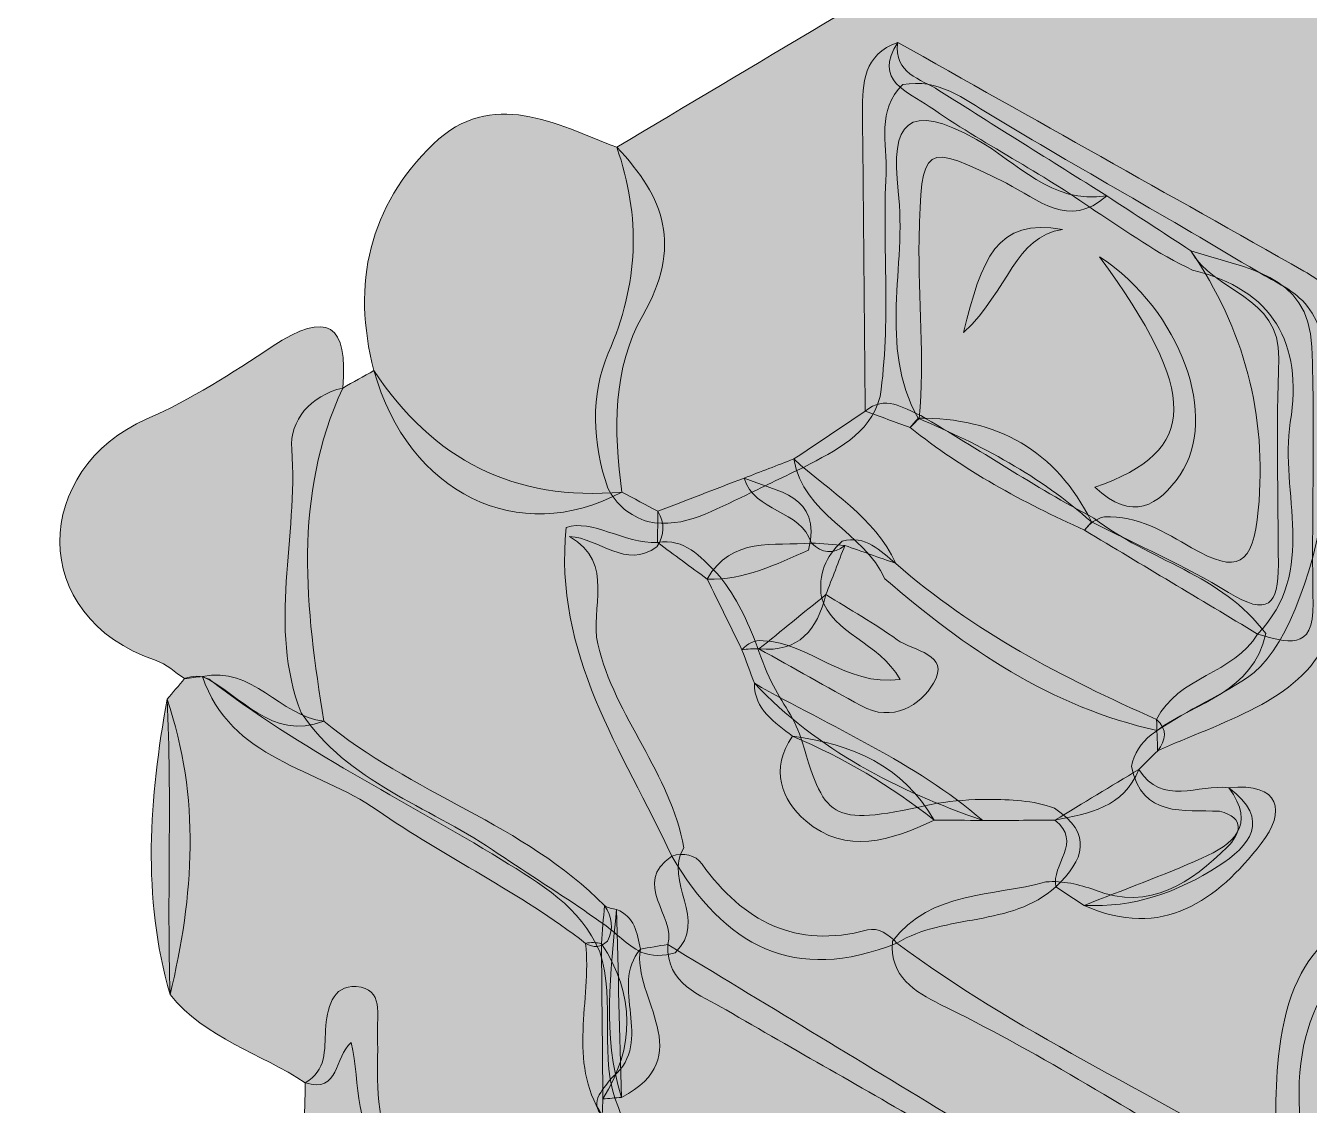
# Model space of a CAD drawing. Header units: inches. Extents: x -8 to 10100, y -1893 to 1161.
# Drawn here: x 98.1 to 178.9, y 731.9 to 799.9 of the extents above; entities that cross this region are included whole.
import ezdxf

# ---------------------------------------------------------------- set-up
doc = ezdxf.new("R2010")
doc.units = ezdxf.units.IN
doc.header["$MEASUREMENT"] = 0
doc.layers.add('Layer 1', color=7, linetype='Continuous')

# ---------------------------------------------------------------- blocks, each defined once
blk = doc.blocks.new('block 149')
at = {"layer": 'Layer 1', "true_color": 0xd4dceb}
h = blk.add_hatch(color=254, dxfattribs=at)
h.dxf.hatch_style = 2
edge = h.paths.add_edge_path()
edge.add_spline(control_points=[(302.448, 729.06), (293.366, 736.047), (282.854, 740.626), (273.077, 746.444), (258.015, 755.405), (242.765, 764.051), (227.581, 772.806), (207.382, 784.453), (187.171, 796.08), (166.961, 807.709), (165.139, 808.757), (163.394, 809.125), (161.362, 807.888), (152.71, 802.618), (143.986, 797.469), (135.288, 792.276), (136.833, 787.884), (136.658, 783.671), (134.759, 779.314), (133.611, 776.681), (133.763, 773.657), (134.724, 770.814), (135.253, 769.746), (136.109, 769.068), (137.232, 768.707), (139.585, 768.216), (141.464, 769.491), (143.45, 770.378), (144.658, 770.976), (145.878, 771.553), (147.097, 772.139), (149.067, 773.212), (151.198, 774.115), (151.876, 776.578), (152.561, 781.241), (152.017, 785.938), (152.251, 790.612), (152.346, 792.517), (151.616, 794.621), (153.308, 796.219), (155.518, 796.649), (157.163, 795.31), (158.822, 794.313), (164.411, 790.953), (170.11, 787.784), (175.696, 784.422), (176.777, 783.772), (177.981, 783.28), (178.796, 782.257), (182.215, 777.959), (179.584, 761.878), (175.024, 758.885), (173.051, 757.59), (170.867, 756.664), (168.947, 755.283), (168.305, 754.756), (167.851, 754.113), (167.707, 753.28), (168.387, 750.021), (170.988, 750.573), (173.248, 750.46), (174.934, 750.064), (174.542, 748.994), (173.752, 748.226), (171.441, 745.976), (168.916, 744.133), (165.39, 745.511), (164.393, 745.85), (163.385, 746.109), (162.318, 746.012), (158.976, 745.076), (155.111, 745.484), (152.647, 742.274), (152.466, 740.054), (154.078, 739.083), (155.665, 738.304), (161.613, 735.385), (167.235, 731.918), (172.848, 728.425), (174.21, 727.577), (175.678, 726.756), (177.301, 727.966), (178.105, 729.033), (178.36, 730.301), (178.292, 731.566), (177.925, 738.417), (181.018, 742.548), (187.786, 743.869), (188.221, 744.23), (188.539, 744.678), (188.752, 745.2), (189.5, 747.56), (189.078, 749.851), (188.208, 752.072), (186.722, 755.863), (186.837, 759.473), (189.229, 762.874), (190.102, 764.345), (191.171, 765.565), (193.012, 765.792), (193.915, 765.863), (194.816, 765.925), (195.71, 765.773), (203.479, 764.455), (204.761, 762.292), (202.048, 755.081), (201.701, 752.817), (201.724, 750.512), (201.255, 748.266), (202.372, 744.209), (199.867, 742.878), (196.611, 742.106), (197.615, 736.643), (203.084, 735.971), (206.398, 732.977), (206.94, 732.874), (207.477, 732.889), (208.015, 733.004), (212.056, 735.698), (217.008, 734.92), (221.352, 736.484), (223.075, 737.141), (224.382, 738.271), (225.269, 739.886), (227.731, 746.332), (225.614, 753.122), (226.749, 759.652), (231.3, 761.71), (233.378, 757.555), (236.406, 755.804), (237.228, 755.161), (238.146, 754.722), (239.153, 754.467), (252.919, 748.274), (256.05, 742.115), (252.96, 727.412), (252.725, 726.293), (252.398, 725.235), (251.475, 724.627), (245.741, 720.851), (239.89, 717.267), (233.568, 714.538), (232.735, 714.179), (231.787, 714.668), (230.885, 714.654), (230.351, 714.645), (229.831, 714.551), (229.322, 714.393), (223.751, 710.823), (218.977, 706.189), (213.496, 702.489), (212.473, 701.798), (211.455, 700.981), (211.565, 699.498), (214.608, 695.47), (218.866, 693.479), (223.616, 692.313), (225.8, 693.063), (225.153, 694.334), (224.187, 695.615), (223.034, 697.143), (221.361, 698.078), (219.798, 699.221), (227.628, 699.593), (232.031, 691.896), (239.342, 691.224), (245.933, 693.432), (251.604, 697.432), (257.459, 700.961), (270.492, 708.815), (283.622, 716.498), (296.749, 724.19), (298.943, 725.475), (301.179, 726.699), (302.448, 729.06)], knot_values=[0, 0, 0, 0, 1, 1, 1, 2, 2, 2, 3, 3, 3, 4, 4, 4, 5, 5, 5, 6, 6, 6, 7, 7, 7, 8, 8, 8, 9, 9, 9, 10, 10, 10, 11, 11, 11, 12, 12, 12, 13, 13, 13, 14, 14, 14, 15, 15, 15, 16, 16, 16, 17, 17, 17, 18, 18, 18, 19, 19, 19, 20, 20, 20, 21, 21, 21, 22, 22, 22, 23, 23, 23, 24, 24, 24, 25, 25, 25, 26, 26, 26, 27, 27, 27, 28, 28, 28, 29, 29, 29, 30, 30, 30, 31, 31, 31, 32, 32, 32, 33, 33, 33, 34, 34, 34, 35, 35, 35, 36, 36, 36, 37, 37, 37, 38, 38, 38, 39, 39, 39, 40, 40, 40, 41, 41, 41, 42, 42, 42, 43, 43, 43, 44, 44, 44, 45, 45, 45, 46, 46, 46, 47, 47, 47, 48, 48, 48, 49, 49, 49, 50, 50, 50, 51, 51, 51, 52, 52, 52, 53, 53, 53, 54, 54, 54, 55, 55, 55, 56, 56, 56, 57, 57, 57, 58, 58, 58, 58], degree=3, periodic=1)
at = {"layer": 'Layer 1', "true_color": 0xc2c4c5}
h = blk.add_hatch(color=9, dxfattribs=at)
h.dxf.hatch_style = 2
edge = h.paths.add_edge_path()
edge.add_spline(control_points=[(166.149, 789.218), (162.626, 791.429), (159.095, 793.626), (155.585, 795.857), (154.426, 796.594), (152.721, 796.905), (152.988, 798.882), (150.861, 798.113), (150.745, 796.338), (150.764, 794.476), (150.829, 788.202), (150.882, 781.927), (150.94, 775.653), (151.886, 775.313), (152.83, 774.973), (153.775, 774.633), (153.963, 774.824), (154.151, 775.014), (154.342, 775.203), (154.701, 778.962), (154.251, 782.722), (154.336, 786.486), (154.474, 792.553), (154.572, 792.627), (159.828, 790.008), (161.806, 789.022), (163.746, 787.071), (166.149, 789.218)], knot_values=[0, 0, 0, 0, 1, 1, 1, 2, 2, 2, 3, 3, 3, 4, 4, 4, 5, 5, 5, 6, 6, 6, 7, 7, 7, 8, 8, 8, 9, 9, 9, 9], degree=3, periodic=1)
at = {"layer": 'Layer 1', "true_color": 0x8d9092}
h = blk.add_hatch(color=252, dxfattribs=at)
h.dxf.hatch_style = 2
edge = h.paths.add_edge_path()
edge.add_spline(control_points=[(169.288, 756.24), (169.311, 755.581), (169.334, 754.922), (169.357, 754.263), (173.267, 756.067), (178.425, 757.447), (179.93, 761.174), (182.511, 767.566), (181.134, 774.773), (180.906, 781.647), (180.863, 782.973), (179.702, 783.842), (178.567, 784.483), (170.045, 789.29), (161.515, 794.084), (152.988, 798.882), (151.406, 796.444), (153.657, 795.762), (154.975, 794.844), (158.346, 792.496), (162.053, 790.669), (165.401, 788.274), (167.431, 786.992), (169.358, 785.539), (171.561, 784.544), (176.635, 783.292), (178.503, 779.972), (177.713, 774.962), (177.012, 770.518), (179.505, 765.58), (175.651, 761.624), (174.153, 759.094), (170.628, 758.958), (169.288, 756.24)], knot_values=[0, 0, 0, 0, 1, 1, 1, 2, 2, 2, 3, 3, 3, 4, 4, 4, 5, 5, 5, 6, 6, 6, 7, 7, 7, 8, 8, 8, 9, 9, 9, 10, 10, 10, 11, 11, 11, 11], degree=3, periodic=1)
at = {"layer": 'Layer 1', "true_color": 0x321810}
h = blk.add_hatch(color=28, dxfattribs=at)
h.dxf.hatch_style = 2
edge = h.paths.add_edge_path()
edge.add_spline(control_points=[(119.998, 778.215), (122.148, 770.476), (129.102, 767.069), (135.62, 770.561), (135.076, 774.393), (135.052, 778.432), (136.926, 781.683), (139.421, 786.014), (138.311, 789.131), (135.288, 792.276), (131.451, 793.744), (127.435, 796.034), (123.734, 792.481), (119.7, 788.608), (118.572, 783.671), (119.998, 778.215)], knot_values=[0, 0, 0, 0, 1, 1, 1, 2, 2, 2, 3, 3, 3, 4, 4, 4, 5, 5, 5, 5], degree=3, periodic=1)
at = {"layer": 'Layer 1', "true_color": 0xebf0f2}
h = blk.add_hatch(color=7, dxfattribs=at)
h.dxf.hatch_style = 2
edge = h.paths.add_edge_path()
edge.add_spline(control_points=[(154.266, 775.216), (158.207, 773.539), (161.975, 771.574), (165.188, 768.679), (168.077, 767.22), (171.074, 765.935), (173.821, 764.244), (176.303, 762.716), (176.979, 763.443), (176.96, 766.008), (176.926, 770.332), (176.845, 774.66), (176.981, 778.98), (177.107, 782.949), (172.849, 783.143), (171.455, 785.757), (169.686, 786.91), (167.917, 788.064), (166.148, 789.218), (162.675, 788.647), (160.495, 791.347), (157.939, 792.775), (153.588, 795.205), (152.515, 793.832), (153.02, 789.519), (153.577, 784.763), (151.721, 779.798), (154.266, 775.216)], knot_values=[0, 0, 0, 0, 1, 1, 1, 2, 2, 2, 3, 3, 3, 4, 4, 4, 5, 5, 5, 6, 6, 6, 7, 7, 7, 8, 8, 8, 9, 9, 9, 9], degree=3, periodic=1)
at = {"layer": 'Layer 1', "true_color": 0x9cb2b8}
h = blk.add_hatch(color=253, dxfattribs=at)
h.dxf.hatch_style = 2
edge = h.paths.add_edge_path()
edge.add_spline(control_points=[(163.371, 787.103), (159.203, 787.866), (158.261, 785.22), (157.137, 780.601), (160.013, 783.328), (160.355, 786.632), (163.371, 787.103)], knot_values=[0, 0, 0, 0, 1, 1, 1, 2, 2, 2, 2], degree=3, periodic=1)
at = {"layer": 'Layer 1', "true_color": 0xc2c4c5}
h = blk.add_hatch(color=9, dxfattribs=at)
h.dxf.hatch_style = 2
edge = h.paths.add_edge_path()
edge.add_spline(control_points=[(175.651, 761.624), (177.45, 761.114), (179.21, 760.437), (179.148, 763.558), (179.041, 768.937), (179.279, 774.326), (179.068, 779.699), (178.881, 784.427), (174.717, 784.635), (171.455, 785.757), (174.79, 780.813), (176.263, 775.49), (175.694, 769.428), (175.366, 765.923), (174.402, 765.374), (171.493, 767.058), (169.814, 768.03), (168.092, 769.086), (166.003, 769.006), (165.471, 768.892), (165.061, 768.598), (164.755, 768.155), (168.387, 765.978), (172.019, 763.801), (175.651, 761.624)], knot_values=[0, 0, 0, 0, 1, 1, 1, 2, 2, 2, 3, 3, 3, 4, 4, 4, 5, 5, 5, 6, 6, 6, 7, 7, 7, 8, 8, 8, 8], degree=3, periodic=1)
at = {"layer": 'Layer 1', "true_color": 0x96aab2}
h = blk.add_hatch(color=253, dxfattribs=at)
h.dxf.hatch_style = 2
edge = h.paths.add_edge_path()
edge.add_spline(control_points=[(165.702, 785.383), (171.953, 776.81), (172.019, 773.164), (165.41, 770.873), (167.761, 768.65), (169.426, 769.707), (170.77, 771.653), (173.244, 775.235), (170.841, 781.978), (165.702, 785.383)], knot_values=[0, 0, 0, 0, 1, 1, 1, 2, 2, 2, 3, 3, 3, 3], degree=3, periodic=1)
at = {"layer": 'Layer 1', "true_color": 0xd1d9e7}
h = blk.add_hatch(color=254, dxfattribs=at)
h.dxf.hatch_style = 2
edge = h.paths.add_edge_path()
edge.add_spline(control_points=[(116.848, 756.138), (115.685, 763.218), (114.874, 770.278), (118.031, 777.114), (118.399, 781.126), (117.073, 782.04), (113.593, 779.725), (111.066, 778.043), (108.465, 776.383), (105.697, 775.171), (98.53, 772.03), (98.062, 762.736), (106.283, 759.955), (106.933, 759.734), (107.478, 759.203), (108.072, 758.816), (108.449, 758.862), (108.826, 758.908), (109.203, 758.955), (111.67, 757.793), (113.486, 754.87), (116.848, 756.138)], knot_values=[0, 0, 0, 0, 1, 1, 1, 2, 2, 2, 3, 3, 3, 4, 4, 4, 5, 5, 5, 6, 6, 6, 7, 7, 7, 7], degree=3, periodic=1)
at = {"layer": 'Layer 1', "true_color": 0xe2d6e1}
h = blk.add_hatch(color=254, dxfattribs=at)
h.dxf.hatch_style = 2
edge = h.paths.add_edge_path()
edge.add_spline(control_points=[(137.872, 769.35), (137.121, 769.754), (136.37, 770.158), (135.62, 770.561), (128.865, 769.954), (123.7, 772.591), (119.998, 778.215), (119.342, 777.848), (118.687, 777.481), (118.031, 777.114), (115.986, 776.636), (114.68, 775.091), (114.821, 773.262), (115.248, 767.728), (113.269, 762.106), (115.421, 756.654), (118.351, 752.285), (123.375, 750.797), (127.469, 748.032), (129.384, 746.739), (131.346, 745.499), (133.261, 744.204), (133.653, 743.907), (134.065, 743.633), (134.471, 743.356), (135.25, 742.776), (135.935, 742.063), (136.806, 741.598), (137.518, 741.332), (138.236, 741.314), (138.959, 741.552), (141.126, 743.589), (138.189, 746.047), (139.51, 748.161), (138.697, 752.851), (135.177, 756.382), (134.091, 761.007), (133.575, 763.206), (135.245, 766.04), (132.315, 767.775), (134.197, 767.647), (135.854, 765.683), (137.822, 767.114), (138.289, 767.851), (138.345, 768.595), (137.872, 769.35)], knot_values=[0, 0, 0, 0, 1, 1, 1, 2, 2, 2, 3, 3, 3, 4, 4, 4, 5, 5, 5, 6, 6, 6, 7, 7, 7, 8, 8, 8, 9, 9, 9, 10, 10, 10, 11, 11, 11, 12, 12, 12, 13, 13, 13, 14, 14, 14, 15, 15, 15, 15], degree=3, periodic=1)
at = {"layer": 'Layer 1', "true_color": 0x545655}
h = blk.add_hatch(color=251, dxfattribs=at)
h.dxf.hatch_style = 2
edge = h.paths.add_edge_path()
edge.add_spline(control_points=[(150.941, 775.653), (149.439, 774.651), (147.938, 773.648), (146.437, 772.646), (147.035, 769.126), (150.845, 768.059), (152.183, 765.1), (157.232, 760.732), (162.644, 757.014), (169.316, 755.552), (171.805, 757.349), (175.366, 757.948), (176.161, 761.651), (173.432, 765.379), (168.783, 766.245), (165.343, 768.914), (161.602, 770.886), (158.094, 773.254), (154.44, 775.381), (153.306, 775.865), (152.193, 776.703), (150.941, 775.653)], knot_values=[0, 0, 0, 0, 1, 1, 1, 2, 2, 2, 3, 3, 3, 4, 4, 4, 5, 5, 5, 6, 6, 6, 7, 7, 7, 7], degree=3, periodic=1)
at = {"layer": 'Layer 1', "true_color": 0xc2c4c5}
h = blk.add_hatch(color=9, dxfattribs=at)
h.dxf.hatch_style = 2
edge = h.paths.add_edge_path()
edge.add_spline(control_points=[(153.775, 774.633), (157.116, 771.933), (160.863, 769.922), (164.755, 768.155), (164.901, 768.329), (165.045, 768.505), (165.189, 768.681), (162.955, 773.211), (159.233, 775.255), (154.266, 775.216), (154.104, 775.02), (153.941, 774.826), (153.775, 774.633)], knot_values=[0, 0, 0, 0, 1, 1, 1, 2, 2, 2, 3, 3, 3, 4, 4, 4, 4], degree=3, periodic=1)
at = {"layer": 'Layer 1', "true_color": 0x6a6a69}
h = blk.add_hatch(color=251, dxfattribs=at)
h.dxf.hatch_style = 2
edge = h.paths.add_edge_path()
edge.add_spline(control_points=[(143.313, 771.442), (143.945, 769.272), (146.875, 769.482), (147.548, 767.354), (148.208, 766.711), (148.908, 766.615), (149.657, 767.203), (150.729, 766.824), (151.802, 766.446), (152.874, 766.068), (151.51, 769.025), (148.713, 770.58), (146.437, 772.646), (145.396, 772.245), (144.354, 771.844), (143.313, 771.442)], knot_values=[0, 0, 0, 0, 1, 1, 1, 2, 2, 2, 3, 3, 3, 4, 4, 4, 5, 5, 5, 5], degree=3, periodic=1)
at = {"layer": 'Layer 1', "true_color": 0xa09f9e}
h = blk.add_hatch(color=253, dxfattribs=at)
h.dxf.hatch_style = 2
edge = h.paths.add_edge_path()
edge.add_spline(control_points=[(137.862, 767.377), (138.905, 766.612), (139.949, 765.846), (140.992, 765.081), (143.308, 765.02), (145.324, 766.001), (147.363, 766.914), (148.246, 770.419), (145.367, 770.562), (143.313, 771.442), (141.498, 770.745), (139.684, 770.048), (137.871, 769.351), (137.869, 768.692), (137.865, 768.035), (137.862, 767.377)], knot_values=[0, 0, 0, 0, 1, 1, 1, 2, 2, 2, 3, 3, 3, 4, 4, 4, 5, 5, 5, 5], degree=3, periodic=1)
at = {"layer": 'Layer 1', "true_color": 0xf2e9f0}
h = blk.add_hatch(color=7, dxfattribs=at)
h.dxf.hatch_style = 2
edge = h.paths.add_edge_path()
edge.add_spline(control_points=[(138.762, 747.635), (142.017, 742.012), (146.492, 739.545), (152.93, 742.165), (156.026, 744.03), (160.092, 743.148), (162.946, 745.698), (164.702, 747.381), (165.327, 749.042), (162.854, 750.648), (161.506, 751.166), (160.092, 751.195), (158.675, 751.205), (157.606, 751.211), (156.539, 751.134), (155.485, 750.966), (148.872, 749.535), (148.462, 749.72), (146.969, 754.83), (146.595, 756.224), (145.651, 757.326), (145.039, 758.599), (144.631, 759.427), (144.319, 760.294), (144.011, 761.165), (143.415, 762.725), (142.671, 764.2), (141.579, 765.483), (140.528, 766.48), (139.582, 767.693), (137.862, 767.377), (135.696, 767.333), (133.726, 768.875), (132.112, 768.341), (131.268, 760.389), (135.665, 754.243), (138.762, 747.635)], knot_values=[0, 0, 0, 0, 1, 1, 1, 2, 2, 2, 3, 3, 3, 4, 4, 4, 5, 5, 5, 6, 6, 6, 7, 7, 7, 8, 8, 8, 9, 9, 9, 10, 10, 10, 11, 11, 11, 12, 12, 12, 12], degree=3, periodic=1)
at = {"layer": 'Layer 1', "true_color": 0xe3bd84}
h = blk.add_hatch(color=31, dxfattribs=at)
h.dxf.hatch_style = 2
edge = h.paths.add_edge_path()
edge.add_spline(control_points=[(149.657, 767.203), (148.954, 767.253), (148.25, 767.303), (147.547, 767.354), (145.173, 767.143), (142.5, 767.789), (140.992, 765.081), (141.718, 763.6), (142.444, 762.119), (143.17, 760.638), (143.528, 760.683), (143.887, 760.7), (144.248, 760.687), (146.773, 760.444), (147.917, 761.905), (148.463, 764.104), (148.861, 765.137), (149.259, 766.17), (149.657, 767.203)], knot_values=[0, 0, 0, 0, 1, 1, 1, 2, 2, 2, 3, 3, 3, 4, 4, 4, 5, 5, 5, 6, 6, 6, 6], degree=3, periodic=1)
at = {"layer": 'Layer 1', "true_color": 0xa1a3a2}
h = blk.add_hatch(color=253, dxfattribs=at)
h.dxf.hatch_style = 2
edge = h.paths.add_edge_path()
edge.add_spline(control_points=[(169.288, 756.24), (163.423, 758.858), (157.731, 761.766), (152.873, 766.067), (151.873, 766.849), (150.976, 767.881), (149.481, 767.466), (148.435, 766.519), (147.972, 765.356), (148.18, 763.944), (148.915, 761.566), (151.752, 761.203), (153.14, 758.762), (149.664, 758.311), (147.424, 761.106), (144.509, 761.203), (143.967, 761.242), (143.525, 761.041), (143.17, 760.637), (143.434, 759.932), (143.697, 759.227), (143.96, 758.522), (147.96, 754.321), (152.945, 751.759), (158.341, 749.882), (159.856, 749.888), (161.371, 749.894), (162.886, 749.9), (165.032, 750.333), (167.22, 750.697), (168.175, 753.099), (168.569, 753.487), (168.963, 753.875), (169.358, 754.263), (169.887, 754.941), (169.991, 755.605), (169.288, 756.24)], knot_values=[0, 0, 0, 0, 1, 1, 1, 2, 2, 2, 3, 3, 3, 4, 4, 4, 5, 5, 5, 6, 6, 6, 7, 7, 7, 8, 8, 8, 9, 9, 9, 10, 10, 10, 11, 11, 11, 12, 12, 12, 12], degree=3, periodic=1)
at = {"layer": 'Layer 1', "true_color": 0x8a8b8c}
h = blk.add_hatch(color=252, dxfattribs=at)
h.dxf.hatch_style = 2
edge = h.paths.add_edge_path()
edge.add_spline(control_points=[(148.463, 764.104), (147.057, 762.965), (145.652, 761.826), (144.247, 760.687), (146.385, 759.495), (148.52, 758.301), (150.66, 757.113), (152.668, 755.998), (154.444, 757.167), (155.242, 758.52), (156.34, 760.383), (153.951, 760.542), (152.945, 761.266), (151.512, 762.297), (149.962, 763.166), (148.463, 764.104)], knot_values=[0, 0, 0, 0, 1, 1, 1, 2, 2, 2, 3, 3, 3, 4, 4, 4, 5, 5, 5, 5], degree=3, periodic=1)
at = {"layer": 'Layer 1', "true_color": 0x395f6f}
h = blk.add_hatch(color=157, dxfattribs=at)
h.dxf.hatch_style = 2
edge = h.paths.add_edge_path()
edge.add_spline(control_points=[(116.848, 756.138), (114.069, 756.451), (112.348, 759.635), (109.203, 758.954), (110.948, 753.697), (116.442, 753.155), (120.2, 750.533), (124.435, 747.577), (129.206, 745.356), (133.326, 742.145), (133.823, 741.841), (134.285, 741.888), (134.71, 742.288), (135.092, 743.071), (135.018, 743.814), (134.513, 744.52), (129.476, 749.687), (122.286, 751.581), (116.848, 756.138)], knot_values=[0, 0, 0, 0, 1, 1, 1, 2, 2, 2, 3, 3, 3, 4, 4, 4, 5, 5, 5, 6, 6, 6, 6], degree=3, periodic=1)
at = {"layer": 'Layer 1', "true_color": 0x294f5f}
h = blk.add_hatch(color=139, dxfattribs=at)
h.dxf.hatch_style = 2
edge = h.paths.add_edge_path()
edge.add_spline(control_points=[(107.157, 738.916), (109.4, 736.153), (112.842, 735.231), (115.671, 733.367), (117.856, 732.658), (117.485, 735.019), (118.57, 735.894), (119.204, 733.252), (118.573, 730.299), (121.111, 728.482), (122.843, 727.477), (124.533, 726.404), (126.278, 725.439), (128.547, 724.185), (130.978, 723.128), (133.396, 725.04), (135.595, 726.779), (136.46, 729.042), (135.394, 731.81), (134.072, 734.963), (135.271, 738.426), (134.215, 741.613), (133, 744.454), (130.493, 745.909), (128.017, 747.424), (121.873, 751.185), (115.353, 754.338), (109.621, 758.772), (109.112, 759.004), (108.595, 759.027), (108.072, 758.816), (107.704, 758.381), (107.336, 757.947), (106.968, 757.512), (107.287, 751.316), (106.957, 745.113), (107.157, 738.916)], knot_values=[0, 0, 0, 0, 1, 1, 1, 2, 2, 2, 3, 3, 3, 4, 4, 4, 5, 5, 5, 6, 6, 6, 7, 7, 7, 8, 8, 8, 9, 9, 9, 10, 10, 10, 11, 11, 11, 12, 12, 12, 12], degree=3, periodic=1)
at = {"layer": 'Layer 1', "true_color": 0x888b8c}
h = blk.add_hatch(color=252, dxfattribs=at)
h.dxf.hatch_style = 2
edge = h.paths.add_edge_path()
edge.add_spline(control_points=[(146.359, 755.184), (149.571, 753.833), (152.541, 752.073), (155.274, 749.912), (156.297, 749.902), (157.319, 749.892), (158.342, 749.882), (154.037, 753.576), (148.823, 755.757), (143.96, 758.522), (143.947, 756.826), (145.262, 756.083), (146.359, 755.184)], knot_values=[0, 0, 0, 0, 1, 1, 1, 2, 2, 2, 3, 3, 3, 4, 4, 4, 4], degree=3, periodic=1)
at = {"layer": 'Layer 1', "true_color": 0x173e49}
h = blk.add_hatch(color=149, dxfattribs=at)
h.dxf.hatch_style = 2
edge = h.paths.add_edge_path()
edge.add_spline(control_points=[(107.157, 738.916), (108.659, 745.13), (109.083, 751.334), (106.968, 757.512), (105.861, 751.301), (105.368, 745.097), (107.157, 738.916)], knot_values=[0, 0, 0, 0, 1, 1, 1, 2, 2, 2, 2], degree=3, periodic=1)
at = {"layer": 'Layer 1', "true_color": 0xd8dde9}
h = blk.add_hatch(color=254, dxfattribs=at)
h.dxf.hatch_style = 2
edge = h.paths.add_edge_path()
edge.add_spline(control_points=[(146.359, 755.184), (144.913, 753.142), (145.665, 751.172), (147.191, 749.862), (149.732, 747.681), (152.58, 748.611), (155.274, 749.912), (153.294, 753.345), (150.087, 754.706), (146.359, 755.184)], knot_values=[0, 0, 0, 0, 1, 1, 1, 2, 2, 2, 3, 3, 3, 3], degree=3, periodic=1)
at = {"layer": 'Layer 1', "true_color": 0xe9c186}
h = blk.add_hatch(color=31, dxfattribs=at)
h.dxf.hatch_style = 2
edge = h.paths.add_edge_path()
edge.add_spline(control_points=[(168.175, 753.099), (166.411, 752.033), (164.647, 750.966), (162.885, 749.9), (164.672, 748.523), (162.639, 747.094), (162.945, 745.697), (163.538, 745.311), (164.131, 744.925), (164.723, 744.538), (167.83, 744.363), (170.644, 745.37), (173.175, 747.005), (175.121, 748.263), (176.568, 749.912), (173.832, 751.946), (171.916, 752.183), (169.661, 750.753), (168.175, 753.099)], knot_values=[0, 0, 0, 0, 1, 1, 1, 2, 2, 2, 3, 3, 3, 4, 4, 4, 5, 5, 5, 6, 6, 6, 6], degree=3, periodic=1)
at = {"layer": 'Layer 1', "true_color": 0x52524d}
h = blk.add_hatch(color=251, dxfattribs=at)
h.dxf.hatch_style = 2
edge = h.paths.add_edge_path()
edge.add_spline(control_points=[(173.832, 751.946), (175.624, 749.569), (174.091, 748.368), (172.136, 747.5), (169.706, 746.421), (167.2, 745.515), (164.725, 744.536), (169.665, 742.311), (173.106, 744.862), (175.886, 748.43), (177.456, 750.444), (177.092, 752.274), (173.832, 751.946)], knot_values=[0, 0, 0, 0, 1, 1, 1, 2, 2, 2, 3, 3, 3, 4, 4, 4, 4], degree=3, periodic=1)
at = {"layer": 'Layer 1', "true_color": 0xcbd2e2}
h = blk.add_hatch(color=254, dxfattribs=at)
h.dxf.hatch_style = 2
edge = h.paths.add_edge_path()
edge.add_spline(control_points=[(138.762, 747.635), (136.166, 745.9), (139.047, 743.905), (138.498, 742.072), (138.423, 739.541), (140.526, 738.919), (142.175, 737.955), (146.513, 735.422), (150.907, 732.986), (155.228, 730.426), (157.058, 729.635), (158.598, 728.166), (160.714, 728.027), (167.285, 726.185), (172.259, 721.046), (178.848, 719.242), (178.154, 722.162), (177.461, 725.081), (176.768, 728.001), (168.866, 732.798), (160.376, 736.602), (152.93, 742.165), (152.422, 742.692), (151.764, 743.171), (151.078, 742.988), (146.547, 741.777), (143.262, 743.529), (140.659, 747.138), (140.234, 747.727), (139.505, 747.888), (138.762, 747.635)], knot_values=[0, 0, 0, 0, 1, 1, 1, 2, 2, 2, 3, 3, 3, 4, 4, 4, 5, 5, 5, 6, 6, 6, 7, 7, 7, 8, 8, 8, 9, 9, 9, 10, 10, 10, 10], degree=3, periodic=1)
at = {"layer": 'Layer 1', "true_color": 0x15b5c2}
h = blk.add_hatch(color=132, dxfattribs=at)
h.dxf.hatch_style = 2
edge = h.paths.add_edge_path()
edge.add_spline(control_points=[(206.616, 733.634), (204.001, 737.226), (199.119, 738.099), (196.687, 741.91), (196.527, 742.087), (196.367, 742.265), (196.208, 742.445), (193.326, 742.137), (190.728, 743.479), (187.966, 743.875), (181.435, 744.903), (177.888, 742.27), (177.021, 735.511), (176.704, 733.038), (176.839, 730.506), (176.767, 728.001), (174.733, 724.434), (177.516, 722.011), (178.847, 719.242), (178.897, 718.886), (178.946, 718.531), (178.996, 718.175), (178.633, 716.944), (179.27, 716.012), (180.134, 715.388), (185.219, 711.715), (190.603, 708.523), (196.205, 705.707), (197.025, 705.295), (197.952, 705.406), (198.801, 705.811), (201.268, 712.144), (199.724, 719.214), (195.116, 723.511), (191.02, 727.33), (187.19, 731.425), (183.189, 735.345), (186.831, 731.834), (190.369, 728.217), (193.953, 724.647), (195.976, 722.631), (198.01, 722.34), (198.767, 725.419), (199.851, 729.824), (203.135, 731.731), (206.616, 733.634)], knot_values=[0, 0, 0, 0, 1, 1, 1, 2, 2, 2, 3, 3, 3, 4, 4, 4, 5, 5, 5, 6, 6, 6, 7, 7, 7, 8, 8, 8, 9, 9, 9, 10, 10, 10, 11, 11, 11, 12, 12, 12, 13, 13, 13, 14, 14, 14, 15, 15, 15, 15], degree=3, periodic=1)
at = {"layer": 'Layer 1', "true_color": 0x707d8d}
h = blk.add_hatch(color=8, dxfattribs=at)
h.dxf.hatch_style = 2
edge = h.paths.add_edge_path()
edge.add_spline(control_points=[(135.584, 732.445), (135.481, 736.39), (135.378, 740.334), (135.275, 744.278), (135.005, 744.309), (134.751, 744.39), (134.513, 744.519), (134.45, 743.722), (134.387, 742.924), (134.323, 742.125), (134.355, 738.866), (134.388, 735.607), (134.421, 732.348), (134.809, 732.38), (135.196, 732.413), (135.584, 732.445)], knot_values=[0, 0, 0, 0, 1, 1, 1, 2, 2, 2, 3, 3, 3, 4, 4, 4, 5, 5, 5, 5], degree=3, periodic=1)
at = {"layer": 'Layer 1', "true_color": 0xe9e4ea}
h = blk.add_hatch(color=254, dxfattribs=at)
h.dxf.hatch_style = 2
edge = h.paths.add_edge_path()
edge.add_spline(control_points=[(135.584, 732.445), (140.529, 734.975), (136.251, 738.686), (136.779, 741.782), (136.578, 742.795), (136.427, 743.839), (135.274, 744.278), (134.906, 740.321), (134.36, 736.36), (135.584, 732.445)], knot_values=[0, 0, 0, 0, 1, 1, 1, 2, 2, 2, 3, 3, 3, 3], degree=3, periodic=1)
at = {"layer": 'Layer 1', "true_color": 0x0b2b35}
h = blk.add_hatch(color=158, dxfattribs=at)
h.dxf.hatch_style = 2
edge = h.paths.add_edge_path()
edge.add_spline(control_points=[(134.323, 742.125), (133.992, 742.207), (133.659, 742.214), (133.326, 742.145), (133.732, 738.54), (132.139, 734.74), (134.38, 731.314), (134.379, 731.659), (134.393, 732.004), (134.422, 732.348), (136.444, 735.628), (136.467, 738.887), (134.323, 742.125)], knot_values=[0, 0, 0, 0, 1, 1, 1, 2, 2, 2, 3, 3, 3, 4, 4, 4, 4], degree=3, periodic=1)
at = {"layer": 'Layer 1', "true_color": 0x473048}
h = blk.add_hatch(color=209, dxfattribs=at)
h.dxf.hatch_style = 2
edge = h.paths.add_edge_path()
edge.add_spline(control_points=[(121.274, 729.011), (121.288, 726.858), (121.302, 724.705), (121.316, 722.552), (125.838, 717.218), (131.929, 716.279), (138.815, 719.841), (140.508, 721.236), (141.105, 723.478), (142.751, 724.943), (144.318, 726.338), (145.672, 727.962), (146.939, 729.063), (145.923, 726.73), (141.524, 726.186), (142.429, 722.076), (146.388, 722.37), (149.476, 724.301), (152.053, 727.191), (153.549, 728.505), (155.045, 729.82), (156.542, 731.132), (150.528, 734.778), (144.513, 738.425), (138.498, 742.072), (137.925, 741.975), (137.352, 741.879), (136.779, 741.782), (134.766, 739.412), (137.697, 735.995), (135.07, 733.758), (134.727, 733.406), (134.435, 733.018), (134.181, 732.599), (133.937, 732.122), (133.99, 731.692), (134.38, 731.314), (135.608, 728.812), (134.196, 727.107), (132.471, 725.695), (130.503, 724.083), (128.583, 725.646), (126.968, 726.462), (125.1, 727.405), (123.828, 729.565), (121.274, 729.011)], knot_values=[0, 0, 0, 0, 1, 1, 1, 2, 2, 2, 3, 3, 3, 4, 4, 4, 5, 5, 5, 6, 6, 6, 7, 7, 7, 8, 8, 8, 9, 9, 9, 10, 10, 10, 11, 11, 11, 12, 12, 12, 13, 13, 13, 14, 14, 14, 15, 15, 15, 15], degree=3, periodic=1)
at = {"layer": 'Layer 1', "true_color": 0x12273d}
h = blk.add_hatch(color=158, dxfattribs=at)
h.dxf.hatch_style = 2
edge = h.paths.add_edge_path()
edge.add_spline(control_points=[(121.274, 729.011), (119.896, 731.328), (120.311, 733.894), (120.216, 736.398), (120.172, 737.571), (120.647, 739.313), (118.884, 739.427), (117.349, 739.526), (117.034, 738.018), (116.956, 736.695), (116.882, 735.446), (117.019, 734.121), (115.671, 733.367), (115.651, 732.388), (115.631, 731.41), (115.611, 730.431), (115.099, 726.637), (115.034, 722.848), (115.724, 719.066), (116.979, 718.069), (116.83, 716.606), (117.155, 715.232), (118.135, 711.086), (121.215, 709.873), (125.624, 711.681), (126.248, 713.647), (125.449, 714.818), (123.503, 715.111), (121.199, 715.458), (122.671, 716.982), (122.513, 718.001), (122.744, 719.664), (122.711, 721.331), (122.792, 722.999), (122.772, 725.128), (122.855, 727.282), (121.274, 729.011)], knot_values=[0, 0, 0, 0, 1, 1, 1, 2, 2, 2, 3, 3, 3, 4, 4, 4, 5, 5, 5, 6, 6, 6, 7, 7, 7, 8, 8, 8, 9, 9, 9, 10, 10, 10, 11, 11, 11, 12, 12, 12, 12], degree=3, periodic=1)
at = {"layer": 'Layer 1', "lineweight": 0}
for points, knots in [([(302.448, 729.06), (293.366, 736.047), (282.854, 740.626), (273.077, 746.444), (258.015, 755.405), (242.765, 764.051), (227.581, 772.806), (207.382, 784.453), (187.171, 796.08), (166.961, 807.709), (165.139, 808.757), (163.394, 809.125), (161.362, 807.888), (152.71, 802.618), (143.986, 797.469), (135.288, 792.276), (136.833, 787.884), (136.658, 783.671), (134.759, 779.314), (133.611, 776.681), (133.763, 773.657), (134.724, 770.814), (135.253, 769.746), (136.109, 769.068), (137.232, 768.707), (139.585, 768.216), (141.464, 769.491), (143.45, 770.378), (144.658, 770.976), (145.878, 771.553), (147.097, 772.139), (149.067, 773.212), (151.198, 774.115), (151.876, 776.578), (152.561, 781.241), (152.017, 785.938), (152.251, 790.612), (152.346, 792.517), (151.616, 794.621), (153.308, 796.219), (155.518, 796.649), (157.163, 795.31), (158.822, 794.313), (164.411, 790.953), (170.11, 787.784), (175.696, 784.422), (176.777, 783.772), (177.981, 783.28), (178.796, 782.257), (182.215, 777.959), (179.584, 761.878), (175.024, 758.885), (173.051, 757.59), (170.867, 756.664), (168.947, 755.283), (168.305, 754.756), (167.851, 754.113), (167.707, 753.28), (168.387, 750.021), (170.988, 750.573), (173.248, 750.46), (174.934, 750.064), (174.542, 748.994), (173.752, 748.226), (171.441, 745.976), (168.916, 744.133), (165.39, 745.511), (164.393, 745.85), (163.385, 746.109), (162.318, 746.012), (158.976, 745.076), (155.111, 745.484), (152.647, 742.274), (152.466, 740.054), (154.078, 739.083), (155.665, 738.304), (161.613, 735.385), (167.235, 731.918), (172.848, 728.425), (174.21, 727.577), (175.678, 726.756), (177.301, 727.966), (178.105, 729.033), (178.36, 730.301), (178.292, 731.566), (177.925, 738.417), (181.018, 742.548), (187.786, 743.869), (188.221, 744.23), (188.539, 744.678), (188.752, 745.2), (189.5, 747.56), (189.078, 749.851), (188.208, 752.072), (186.722, 755.863), (186.837, 759.473), (189.229, 762.874), (190.102, 764.345), (191.171, 765.565), (193.012, 765.792), (193.915, 765.863), (194.816, 765.925), (195.71, 765.773), (203.479, 764.455), (204.761, 762.292), (202.048, 755.081), (201.701, 752.817), (201.724, 750.512), (201.255, 748.266), (202.372, 744.209), (199.867, 742.878), (196.611, 742.106), (197.615, 736.643), (203.084, 735.971), (206.398, 732.977), (206.94, 732.874), (207.477, 732.889), (208.015, 733.004), (212.056, 735.698), (217.008, 734.92), (221.352, 736.484), (223.075, 737.141), (224.382, 738.271), (225.269, 739.886), (227.731, 746.332), (225.614, 753.122), (226.749, 759.652), (231.3, 761.71), (233.378, 757.555), (236.406, 755.804), (237.228, 755.161), (238.146, 754.722), (239.153, 754.467), (252.919, 748.274), (256.05, 742.115), (252.96, 727.412), (252.725, 726.293), (252.398, 725.235), (251.475, 724.627), (245.741, 720.851), (239.89, 717.267), (233.568, 714.538), (232.735, 714.179), (231.787, 714.668), (230.885, 714.654), (230.351, 714.645), (229.831, 714.551), (229.322, 714.393), (223.751, 710.823), (218.977, 706.189), (213.496, 702.489), (212.473, 701.798), (211.455, 700.981), (211.565, 699.498), (214.608, 695.47), (218.866, 693.479), (223.616, 692.313), (225.8, 693.063), (225.153, 694.334), (224.187, 695.615), (223.034, 697.143), (221.361, 698.078), (219.798, 699.221), (227.628, 699.593), (232.031, 691.896), (239.342, 691.224), (245.933, 693.432), (251.604, 697.432), (257.459, 700.961), (270.492, 708.815), (283.622, 716.498), (296.749, 724.19), (298.943, 725.475), (301.179, 726.699), (302.448, 729.06)], [0, 0, 0, 0, 1, 1, 1, 2, 2, 2, 3, 3, 3, 4, 4, 4, 5, 5, 5, 6, 6, 6, 7, 7, 7, 8, 8, 8, 9, 9, 9, 10, 10, 10, 11, 11, 11, 12, 12, 12, 13, 13, 13, 14, 14, 14, 15, 15, 15, 16, 16, 16, 17, 17, 17, 18, 18, 18, 19, 19, 19, 20, 20, 20, 21, 21, 21, 22, 22, 22, 23, 23, 23, 24, 24, 24, 25, 25, 25, 26, 26, 26, 27, 27, 27, 28, 28, 28, 29, 29, 29, 30, 30, 30, 31, 31, 31, 32, 32, 32, 33, 33, 33, 34, 34, 34, 35, 35, 35, 36, 36, 36, 37, 37, 37, 38, 38, 38, 39, 39, 39, 40, 40, 40, 41, 41, 41, 42, 42, 42, 43, 43, 43, 44, 44, 44, 45, 45, 45, 46, 46, 46, 47, 47, 47, 48, 48, 48, 49, 49, 49, 50, 50, 50, 51, 51, 51, 52, 52, 52, 53, 53, 53, 54, 54, 54, 55, 55, 55, 56, 56, 56, 57, 57, 57, 58, 58, 58, 58]), ([(166.149, 789.218), (162.626, 791.429), (159.095, 793.626), (155.585, 795.857), (154.426, 796.594), (152.721, 796.905), (152.988, 798.882), (150.861, 798.113), (150.745, 796.338), (150.764, 794.476), (150.829, 788.202), (150.882, 781.927), (150.94, 775.653), (151.886, 775.313), (152.83, 774.973), (153.775, 774.633), (153.963, 774.824), (154.151, 775.014), (154.342, 775.203), (154.701, 778.962), (154.251, 782.722), (154.336, 786.486), (154.474, 792.553), (154.572, 792.627), (159.828, 790.008), (161.806, 789.022), (163.746, 787.071), (166.149, 789.218)], [0, 0, 0, 0, 1, 1, 1, 2, 2, 2, 3, 3, 3, 4, 4, 4, 5, 5, 5, 6, 6, 6, 7, 7, 7, 8, 8, 8, 9, 9, 9, 9]), ([(169.288, 756.24), (169.311, 755.581), (169.334, 754.922), (169.357, 754.263), (173.267, 756.067), (178.425, 757.447), (179.93, 761.174), (182.511, 767.566), (181.134, 774.773), (180.906, 781.647), (180.863, 782.973), (179.702, 783.842), (178.567, 784.483), (170.045, 789.29), (161.515, 794.084), (152.988, 798.882), (151.406, 796.444), (153.657, 795.762), (154.975, 794.844), (158.346, 792.496), (162.053, 790.669), (165.401, 788.274), (167.431, 786.992), (169.358, 785.539), (171.561, 784.544), (176.635, 783.292), (178.503, 779.972), (177.713, 774.962), (177.012, 770.518), (179.505, 765.58), (175.651, 761.624), (174.153, 759.094), (170.628, 758.958), (169.288, 756.24)], [0, 0, 0, 0, 1, 1, 1, 2, 2, 2, 3, 3, 3, 4, 4, 4, 5, 5, 5, 6, 6, 6, 7, 7, 7, 8, 8, 8, 9, 9, 9, 10, 10, 10, 11, 11, 11, 11]), ([(119.998, 778.215), (122.148, 770.476), (129.102, 767.069), (135.62, 770.561), (135.076, 774.393), (135.052, 778.432), (136.926, 781.683), (139.421, 786.014), (138.311, 789.131), (135.288, 792.276), (131.451, 793.744), (127.435, 796.034), (123.734, 792.481), (119.7, 788.608), (118.572, 783.671), (119.998, 778.215)], [0, 0, 0, 0, 1, 1, 1, 2, 2, 2, 3, 3, 3, 4, 4, 4, 5, 5, 5, 5]), ([(154.266, 775.216), (158.207, 773.539), (161.975, 771.574), (165.188, 768.679), (168.077, 767.22), (171.074, 765.935), (173.821, 764.244), (176.303, 762.716), (176.979, 763.443), (176.96, 766.008), (176.926, 770.332), (176.845, 774.66), (176.981, 778.98), (177.107, 782.949), (172.849, 783.143), (171.455, 785.757), (169.686, 786.91), (167.917, 788.064), (166.148, 789.218), (162.675, 788.647), (160.495, 791.347), (157.939, 792.775), (153.588, 795.205), (152.515, 793.832), (153.02, 789.519), (153.577, 784.763), (151.721, 779.798), (154.266, 775.216)], [0, 0, 0, 0, 1, 1, 1, 2, 2, 2, 3, 3, 3, 4, 4, 4, 5, 5, 5, 6, 6, 6, 7, 7, 7, 8, 8, 8, 9, 9, 9, 9]), ([(163.371, 787.103), (159.203, 787.866), (158.261, 785.22), (157.137, 780.601), (160.013, 783.328), (160.355, 786.632), (163.371, 787.103)], [0, 0, 0, 0, 1, 1, 1, 2, 2, 2, 2]), ([(175.651, 761.624), (177.45, 761.114), (179.21, 760.437), (179.148, 763.558), (179.041, 768.937), (179.279, 774.326), (179.068, 779.699), (178.881, 784.427), (174.717, 784.635), (171.455, 785.757), (174.79, 780.813), (176.263, 775.49), (175.694, 769.428), (175.366, 765.923), (174.402, 765.374), (171.493, 767.058), (169.814, 768.03), (168.092, 769.086), (166.003, 769.006), (165.471, 768.892), (165.061, 768.598), (164.755, 768.155), (168.387, 765.978), (172.019, 763.801), (175.651, 761.624)], [0, 0, 0, 0, 1, 1, 1, 2, 2, 2, 3, 3, 3, 4, 4, 4, 5, 5, 5, 6, 6, 6, 7, 7, 7, 8, 8, 8, 8]), ([(165.702, 785.383), (171.953, 776.81), (172.019, 773.164), (165.41, 770.873), (167.761, 768.65), (169.426, 769.707), (170.77, 771.653), (173.244, 775.235), (170.841, 781.978), (165.702, 785.383)], [0, 0, 0, 0, 1, 1, 1, 2, 2, 2, 3, 3, 3, 3]), ([(116.848, 756.138), (115.685, 763.218), (114.874, 770.278), (118.031, 777.114), (118.399, 781.126), (117.073, 782.04), (113.593, 779.725), (111.066, 778.043), (108.465, 776.383), (105.697, 775.171), (98.53, 772.03), (98.062, 762.736), (106.283, 759.955), (106.933, 759.734), (107.478, 759.203), (108.072, 758.816), (108.449, 758.862), (108.826, 758.908), (109.203, 758.955), (111.67, 757.793), (113.486, 754.87), (116.848, 756.138)], [0, 0, 0, 0, 1, 1, 1, 2, 2, 2, 3, 3, 3, 4, 4, 4, 5, 5, 5, 6, 6, 6, 7, 7, 7, 7]), ([(137.872, 769.35), (137.121, 769.754), (136.37, 770.158), (135.62, 770.561), (128.865, 769.954), (123.7, 772.591), (119.998, 778.215), (119.342, 777.848), (118.687, 777.481), (118.031, 777.114), (115.986, 776.636), (114.68, 775.091), (114.821, 773.262), (115.248, 767.728), (113.269, 762.106), (115.421, 756.654), (118.351, 752.285), (123.375, 750.797), (127.469, 748.032), (129.384, 746.739), (131.346, 745.499), (133.261, 744.204), (133.653, 743.907), (134.065, 743.633), (134.471, 743.356), (135.25, 742.776), (135.935, 742.063), (136.806, 741.598), (137.518, 741.332), (138.236, 741.314), (138.959, 741.552), (141.126, 743.589), (138.189, 746.047), (139.51, 748.161), (138.697, 752.851), (135.177, 756.382), (134.091, 761.007), (133.575, 763.206), (135.245, 766.04), (132.315, 767.775), (134.197, 767.647), (135.854, 765.683), (137.822, 767.114), (138.289, 767.851), (138.345, 768.595), (137.872, 769.35)], [0, 0, 0, 0, 1, 1, 1, 2, 2, 2, 3, 3, 3, 4, 4, 4, 5, 5, 5, 6, 6, 6, 7, 7, 7, 8, 8, 8, 9, 9, 9, 10, 10, 10, 11, 11, 11, 12, 12, 12, 13, 13, 13, 14, 14, 14, 15, 15, 15, 15]), ([(150.941, 775.653), (149.439, 774.651), (147.938, 773.648), (146.437, 772.646), (147.035, 769.126), (150.845, 768.059), (152.183, 765.1), (157.232, 760.732), (162.644, 757.014), (169.316, 755.552), (171.805, 757.349), (175.366, 757.948), (176.161, 761.651), (173.432, 765.379), (168.783, 766.245), (165.343, 768.914), (161.602, 770.886), (158.094, 773.254), (154.44, 775.381), (153.306, 775.865), (152.193, 776.703), (150.941, 775.653)], [0, 0, 0, 0, 1, 1, 1, 2, 2, 2, 3, 3, 3, 4, 4, 4, 5, 5, 5, 6, 6, 6, 7, 7, 7, 7]), ([(153.775, 774.633), (157.116, 771.933), (160.863, 769.922), (164.755, 768.155), (164.901, 768.329), (165.045, 768.505), (165.189, 768.681), (162.955, 773.211), (159.233, 775.255), (154.266, 775.216), (154.104, 775.02), (153.941, 774.826), (153.775, 774.633)], [0, 0, 0, 0, 1, 1, 1, 2, 2, 2, 3, 3, 3, 4, 4, 4, 4]), ([(143.313, 771.442), (143.945, 769.272), (146.875, 769.482), (147.548, 767.354), (148.208, 766.711), (148.908, 766.615), (149.657, 767.203), (150.729, 766.824), (151.802, 766.446), (152.874, 766.068), (151.51, 769.025), (148.713, 770.58), (146.437, 772.646), (145.396, 772.245), (144.354, 771.844), (143.313, 771.442)], [0, 0, 0, 0, 1, 1, 1, 2, 2, 2, 3, 3, 3, 4, 4, 4, 5, 5, 5, 5]), ([(137.862, 767.377), (138.905, 766.612), (139.949, 765.846), (140.992, 765.081), (143.308, 765.02), (145.324, 766.001), (147.363, 766.914), (148.246, 770.419), (145.367, 770.562), (143.313, 771.442), (141.498, 770.745), (139.684, 770.048), (137.871, 769.351), (137.869, 768.692), (137.865, 768.035), (137.862, 767.377)], [0, 0, 0, 0, 1, 1, 1, 2, 2, 2, 3, 3, 3, 4, 4, 4, 5, 5, 5, 5]), ([(138.762, 747.635), (142.017, 742.012), (146.492, 739.545), (152.93, 742.165), (156.026, 744.03), (160.092, 743.148), (162.946, 745.698), (164.702, 747.381), (165.327, 749.042), (162.854, 750.648), (161.506, 751.166), (160.092, 751.195), (158.675, 751.205), (157.606, 751.211), (156.539, 751.134), (155.485, 750.966), (148.872, 749.535), (148.462, 749.72), (146.969, 754.83), (146.595, 756.224), (145.651, 757.326), (145.039, 758.599), (144.631, 759.427), (144.319, 760.294), (144.011, 761.165), (143.415, 762.725), (142.671, 764.2), (141.579, 765.483), (140.528, 766.48), (139.582, 767.693), (137.862, 767.377), (135.696, 767.333), (133.726, 768.875), (132.112, 768.341), (131.268, 760.389), (135.665, 754.243), (138.762, 747.635)], [0, 0, 0, 0, 1, 1, 1, 2, 2, 2, 3, 3, 3, 4, 4, 4, 5, 5, 5, 6, 6, 6, 7, 7, 7, 8, 8, 8, 9, 9, 9, 10, 10, 10, 11, 11, 11, 12, 12, 12, 12]), ([(149.657, 767.203), (148.954, 767.253), (148.25, 767.303), (147.547, 767.354), (145.173, 767.143), (142.5, 767.789), (140.992, 765.081), (141.718, 763.6), (142.444, 762.119), (143.17, 760.638), (143.528, 760.683), (143.887, 760.7), (144.248, 760.687), (146.773, 760.444), (147.917, 761.905), (148.463, 764.104), (148.861, 765.137), (149.259, 766.17), (149.657, 767.203)], [0, 0, 0, 0, 1, 1, 1, 2, 2, 2, 3, 3, 3, 4, 4, 4, 5, 5, 5, 6, 6, 6, 6]), ([(169.288, 756.24), (163.423, 758.858), (157.731, 761.766), (152.873, 766.067), (151.873, 766.849), (150.976, 767.881), (149.481, 767.466), (148.435, 766.519), (147.972, 765.356), (148.18, 763.944), (148.915, 761.566), (151.752, 761.203), (153.14, 758.762), (149.664, 758.311), (147.424, 761.106), (144.509, 761.203), (143.967, 761.242), (143.525, 761.041), (143.17, 760.637), (143.434, 759.932), (143.697, 759.227), (143.96, 758.522), (147.96, 754.321), (152.945, 751.759), (158.341, 749.882), (159.856, 749.888), (161.371, 749.894), (162.886, 749.9), (165.032, 750.333), (167.22, 750.697), (168.175, 753.099), (168.569, 753.487), (168.963, 753.875), (169.358, 754.263), (169.887, 754.941), (169.991, 755.605), (169.288, 756.24)], [0, 0, 0, 0, 1, 1, 1, 2, 2, 2, 3, 3, 3, 4, 4, 4, 5, 5, 5, 6, 6, 6, 7, 7, 7, 8, 8, 8, 9, 9, 9, 10, 10, 10, 11, 11, 11, 12, 12, 12, 12]), ([(148.463, 764.104), (147.057, 762.965), (145.652, 761.826), (144.247, 760.687), (146.385, 759.495), (148.52, 758.301), (150.66, 757.113), (152.668, 755.998), (154.444, 757.167), (155.242, 758.52), (156.34, 760.383), (153.951, 760.542), (152.945, 761.266), (151.512, 762.297), (149.962, 763.166), (148.463, 764.104)], [0, 0, 0, 0, 1, 1, 1, 2, 2, 2, 3, 3, 3, 4, 4, 4, 5, 5, 5, 5]), ([(116.848, 756.138), (114.069, 756.451), (112.348, 759.635), (109.203, 758.954), (110.948, 753.697), (116.442, 753.155), (120.2, 750.533), (124.435, 747.577), (129.206, 745.356), (133.326, 742.145), (133.823, 741.841), (134.285, 741.888), (134.71, 742.288), (135.092, 743.071), (135.018, 743.814), (134.513, 744.52), (129.476, 749.687), (122.286, 751.581), (116.848, 756.138)], [0, 0, 0, 0, 1, 1, 1, 2, 2, 2, 3, 3, 3, 4, 4, 4, 5, 5, 5, 6, 6, 6, 6]), ([(107.157, 738.916), (109.4, 736.153), (112.842, 735.231), (115.671, 733.367), (117.856, 732.658), (117.485, 735.019), (118.57, 735.894), (119.204, 733.252), (118.573, 730.299), (121.111, 728.482), (122.843, 727.477), (124.533, 726.404), (126.278, 725.439), (128.547, 724.185), (130.978, 723.128), (133.396, 725.04), (135.595, 726.779), (136.46, 729.042), (135.394, 731.81), (134.072, 734.963), (135.271, 738.426), (134.215, 741.613), (133, 744.454), (130.493, 745.909), (128.017, 747.424), (121.873, 751.185), (115.353, 754.338), (109.621, 758.772), (109.112, 759.004), (108.595, 759.027), (108.072, 758.816), (107.704, 758.381), (107.336, 757.947), (106.968, 757.512), (107.287, 751.316), (106.957, 745.113), (107.157, 738.916)], [0, 0, 0, 0, 1, 1, 1, 2, 2, 2, 3, 3, 3, 4, 4, 4, 5, 5, 5, 6, 6, 6, 7, 7, 7, 8, 8, 8, 9, 9, 9, 10, 10, 10, 11, 11, 11, 12, 12, 12, 12]), ([(146.359, 755.184), (149.571, 753.833), (152.541, 752.073), (155.274, 749.912), (156.297, 749.902), (157.319, 749.892), (158.342, 749.882), (154.037, 753.576), (148.823, 755.757), (143.96, 758.522), (143.947, 756.826), (145.262, 756.083), (146.359, 755.184)], [0, 0, 0, 0, 1, 1, 1, 2, 2, 2, 3, 3, 3, 4, 4, 4, 4]), ([(107.157, 738.916), (108.659, 745.13), (109.083, 751.334), (106.968, 757.512), (105.861, 751.301), (105.368, 745.097), (107.157, 738.916)], [0, 0, 0, 0, 1, 1, 1, 2, 2, 2, 2]), ([(146.359, 755.184), (144.913, 753.142), (145.665, 751.172), (147.191, 749.862), (149.732, 747.681), (152.58, 748.611), (155.274, 749.912), (153.294, 753.345), (150.087, 754.706), (146.359, 755.184)], [0, 0, 0, 0, 1, 1, 1, 2, 2, 2, 3, 3, 3, 3]), ([(168.175, 753.099), (166.411, 752.033), (164.647, 750.966), (162.885, 749.9), (164.672, 748.523), (162.639, 747.094), (162.945, 745.697), (163.538, 745.311), (164.131, 744.925), (164.723, 744.538), (167.83, 744.363), (170.644, 745.37), (173.175, 747.005), (175.121, 748.263), (176.568, 749.912), (173.832, 751.946), (171.916, 752.183), (169.661, 750.753), (168.175, 753.099)], [0, 0, 0, 0, 1, 1, 1, 2, 2, 2, 3, 3, 3, 4, 4, 4, 5, 5, 5, 6, 6, 6, 6]), ([(173.832, 751.946), (175.624, 749.569), (174.091, 748.368), (172.136, 747.5), (169.706, 746.421), (167.2, 745.515), (164.725, 744.536), (169.665, 742.311), (173.106, 744.862), (175.886, 748.43), (177.456, 750.444), (177.092, 752.274), (173.832, 751.946)], [0, 0, 0, 0, 1, 1, 1, 2, 2, 2, 3, 3, 3, 4, 4, 4, 4]), ([(138.762, 747.635), (136.166, 745.9), (139.047, 743.905), (138.498, 742.072), (138.423, 739.541), (140.526, 738.919), (142.175, 737.955), (146.513, 735.422), (150.907, 732.986), (155.228, 730.426), (157.058, 729.635), (158.598, 728.166), (160.714, 728.027), (167.285, 726.185), (172.259, 721.046), (178.848, 719.242), (178.154, 722.162), (177.461, 725.081), (176.768, 728.001), (168.866, 732.798), (160.376, 736.602), (152.93, 742.165), (152.422, 742.692), (151.764, 743.171), (151.078, 742.988), (146.547, 741.777), (143.262, 743.529), (140.659, 747.138), (140.234, 747.727), (139.505, 747.888), (138.762, 747.635)], [0, 0, 0, 0, 1, 1, 1, 2, 2, 2, 3, 3, 3, 4, 4, 4, 5, 5, 5, 6, 6, 6, 7, 7, 7, 8, 8, 8, 9, 9, 9, 10, 10, 10, 10]), ([(206.616, 733.634), (204.001, 737.226), (199.119, 738.099), (196.687, 741.91), (196.527, 742.087), (196.367, 742.265), (196.208, 742.445), (193.326, 742.137), (190.728, 743.479), (187.966, 743.875), (181.435, 744.903), (177.888, 742.27), (177.021, 735.511), (176.704, 733.038), (176.839, 730.506), (176.767, 728.001), (174.733, 724.434), (177.516, 722.011), (178.847, 719.242), (178.897, 718.886), (178.946, 718.531), (178.996, 718.175), (178.633, 716.944), (179.27, 716.012), (180.134, 715.388), (185.219, 711.715), (190.603, 708.523), (196.205, 705.707), (197.025, 705.295), (197.952, 705.406), (198.801, 705.811), (201.268, 712.144), (199.724, 719.214), (195.116, 723.511), (191.02, 727.33), (187.19, 731.425), (183.189, 735.345), (186.831, 731.834), (190.369, 728.217), (193.953, 724.647), (195.976, 722.631), (198.01, 722.34), (198.767, 725.419), (199.851, 729.824), (203.135, 731.731), (206.616, 733.634)], [0, 0, 0, 0, 1, 1, 1, 2, 2, 2, 3, 3, 3, 4, 4, 4, 5, 5, 5, 6, 6, 6, 7, 7, 7, 8, 8, 8, 9, 9, 9, 10, 10, 10, 11, 11, 11, 12, 12, 12, 13, 13, 13, 14, 14, 14, 15, 15, 15, 15]), ([(135.584, 732.445), (135.481, 736.39), (135.378, 740.334), (135.275, 744.278), (135.005, 744.309), (134.751, 744.39), (134.513, 744.519), (134.45, 743.722), (134.387, 742.924), (134.323, 742.125), (134.355, 738.866), (134.388, 735.607), (134.421, 732.348), (134.809, 732.38), (135.196, 732.413), (135.584, 732.445)], [0, 0, 0, 0, 1, 1, 1, 2, 2, 2, 3, 3, 3, 4, 4, 4, 5, 5, 5, 5]), ([(135.584, 732.445), (140.529, 734.975), (136.251, 738.686), (136.779, 741.782), (136.578, 742.795), (136.427, 743.839), (135.274, 744.278), (134.906, 740.321), (134.36, 736.36), (135.584, 732.445)], [0, 0, 0, 0, 1, 1, 1, 2, 2, 2, 3, 3, 3, 3]), ([(134.323, 742.125), (133.992, 742.207), (133.659, 742.214), (133.326, 742.145), (133.732, 738.54), (132.139, 734.74), (134.38, 731.314), (134.379, 731.659), (134.393, 732.004), (134.422, 732.348), (136.444, 735.628), (136.467, 738.887), (134.323, 742.125)], [0, 0, 0, 0, 1, 1, 1, 2, 2, 2, 3, 3, 3, 4, 4, 4, 4]), ([(121.274, 729.011), (121.288, 726.858), (121.302, 724.705), (121.316, 722.552), (125.838, 717.218), (131.929, 716.279), (138.815, 719.841), (140.508, 721.236), (141.105, 723.478), (142.751, 724.943), (144.318, 726.338), (145.672, 727.962), (146.939, 729.063), (145.923, 726.73), (141.524, 726.186), (142.429, 722.076), (146.388, 722.37), (149.476, 724.301), (152.053, 727.191), (153.549, 728.505), (155.045, 729.82), (156.542, 731.132), (150.528, 734.778), (144.513, 738.425), (138.498, 742.072), (137.925, 741.975), (137.352, 741.879), (136.779, 741.782), (134.766, 739.412), (137.697, 735.995), (135.07, 733.758), (134.727, 733.406), (134.435, 733.018), (134.181, 732.599), (133.937, 732.122), (133.99, 731.692), (134.38, 731.314), (135.608, 728.812), (134.196, 727.107), (132.471, 725.695), (130.503, 724.083), (128.583, 725.646), (126.968, 726.462), (125.1, 727.405), (123.828, 729.565), (121.274, 729.011)], [0, 0, 0, 0, 1, 1, 1, 2, 2, 2, 3, 3, 3, 4, 4, 4, 5, 5, 5, 6, 6, 6, 7, 7, 7, 8, 8, 8, 9, 9, 9, 10, 10, 10, 11, 11, 11, 12, 12, 12, 13, 13, 13, 14, 14, 14, 15, 15, 15, 15]), ([(121.274, 729.011), (119.896, 731.328), (120.311, 733.894), (120.216, 736.398), (120.172, 737.571), (120.647, 739.313), (118.884, 739.427), (117.349, 739.526), (117.034, 738.018), (116.956, 736.695), (116.882, 735.446), (117.019, 734.121), (115.671, 733.367), (115.651, 732.388), (115.631, 731.41), (115.611, 730.431), (115.099, 726.637), (115.034, 722.848), (115.724, 719.066), (116.979, 718.069), (116.83, 716.606), (117.155, 715.232), (118.135, 711.086), (121.215, 709.873), (125.624, 711.681), (126.248, 713.647), (125.449, 714.818), (123.503, 715.111), (121.199, 715.458), (122.671, 716.982), (122.513, 718.001), (122.744, 719.664), (122.711, 721.331), (122.792, 722.999), (122.772, 725.128), (122.855, 727.282), (121.274, 729.011)], [0, 0, 0, 0, 1, 1, 1, 2, 2, 2, 3, 3, 3, 4, 4, 4, 5, 5, 5, 6, 6, 6, 7, 7, 7, 8, 8, 8, 9, 9, 9, 10, 10, 10, 11, 11, 11, 12, 12, 12, 12])]:
    blk.add_open_spline(points, degree=3, knots=knots, dxfattribs=at)
blk = doc.blocks.new('block 148')
at = {"layer": 'Layer 1'}
blk.add_blockref('block 149', (0, 0), dxfattribs=at)
blk = doc.blocks.new('block 142')
at = {"layer": 'Layer 1'}
blk.add_blockref('block 148', (0, 0), dxfattribs=at)

msp = doc.modelspace()

# ---------------------------------------------------------------- block references
at = {"layer": 'Layer 1'}
msp.add_blockref('block 142', (0, 0), dxfattribs=at)

doc.saveas('drawing.dxf')
